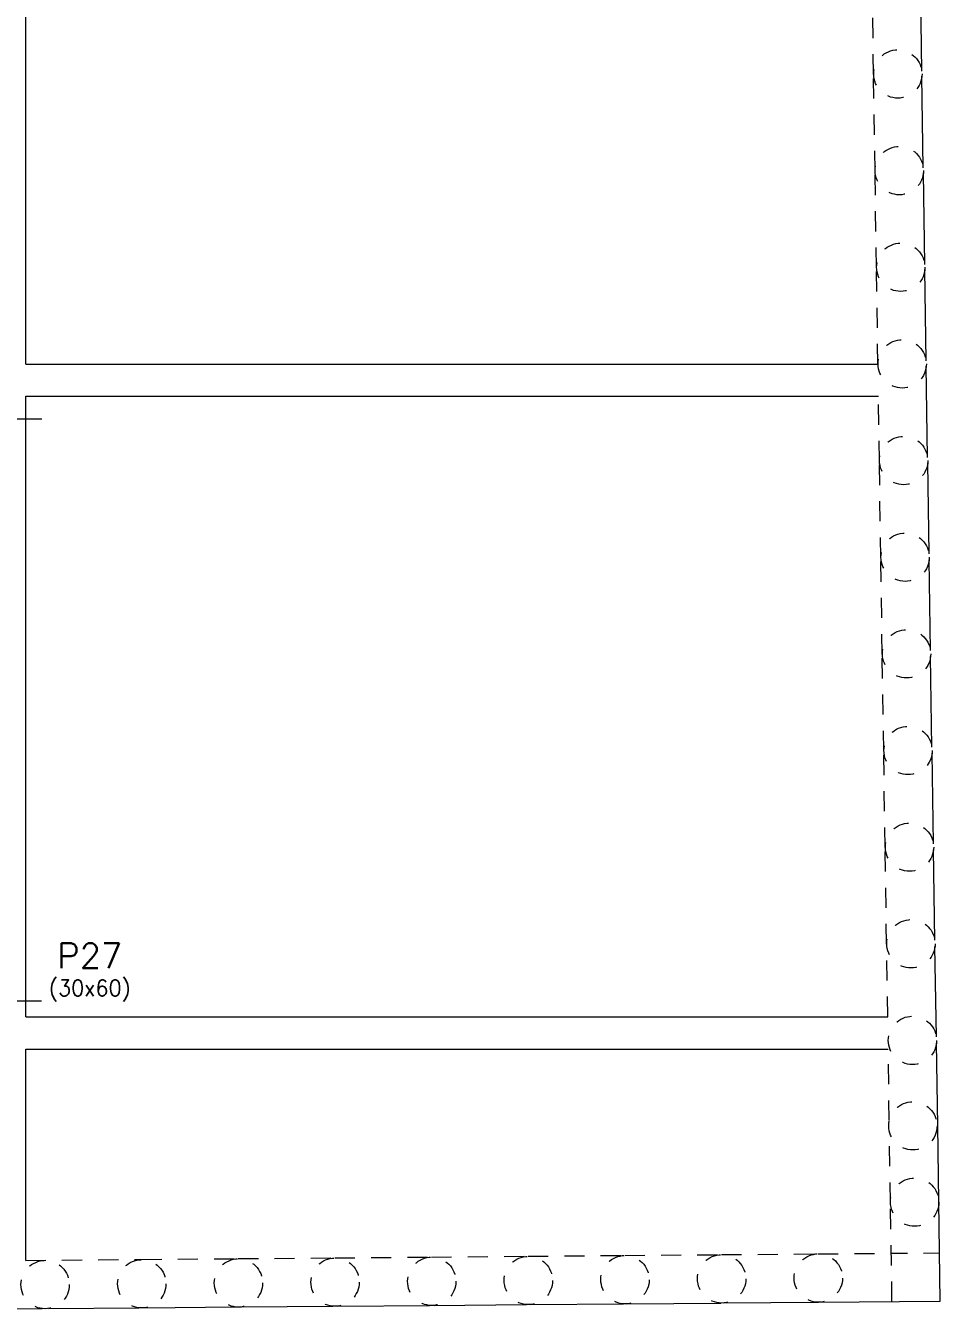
# Model space of a CAD drawing. Header units: metres. Extents: x 219 to 707, y -561 to -17.
# Drawn here: x 415.05 to 420.72, y -85.94 to -77.97 of the extents above; entities that cross this region are included whole.
import ezdxf
from ezdxf.enums import TextEntityAlignment as Align

# ---------------------------------------------------------------- set-up
doc = ezdxf.new("R2010")
doc.units = ezdxf.units.M
doc.linetypes.add('CYPE_PUNTO', pattern=[0.075, 0, -0.075])
doc.linetypes.add('DASHED', pattern=[0.75, 0.5, -0.25])
for name, color, linetype, lineweight in [('PILAR_DIM', 253, 'Continuous', 0), ('PILAR_EJES', 1, 'Continuous', 0), ('PILAR_REF', 253, 'Continuous', 0), ('VIG_CARAS', 253, 'Continuous', 9)]:
    doc.layers.add(name, color=color, linetype=linetype, lineweight=lineweight)
doc.styles.add('CYPETXT', font='romans', dxfattribs={"height": 0.2})

# ---------------------------------------------------------------- blocks, each defined once
blk = doc.blocks.new('Ejes del pilar')
at = {"layer": 'PILAR_EJES'}
for p, q in [((0, -0.5), (0, 0.5)), ((-0.5, 0), (0.5, 0))]:
    blk.add_line(p, q, dxfattribs=at)
blk = doc.blocks.new('A$Ce6b0c617')
at = {"layer": 'VIG_CARAS'}
for p, q in [((6.6, -9.6477), (6.6, -3.5487)), ((6.6, -9.6477), (6.6, -3.5487)), ((12.1626, -7.8297), (12.1538, -7.2445)), ((12.1626, -7.8297), (12.1538, -7.2445)), ((12.1716, -8.429), (12.1631, -7.8593)), ((12.1716, -8.429), (12.1631, -7.8593)), ((12.1806, -9.0284), (12.1721, -8.4598)), ((12.1806, -9.0284), (12.1721, -8.4598)), ((12.1896, -9.6277), (12.1811, -9.0603)), ((12.1896, -9.6277), (12.1811, -9.0603)), ((6.6, -9.6477), (11.8899, -9.6477)), ((6.6, -9.6477), (11.8899, -9.6477)), ((12.1986, -10.2271), (12.1901, -9.6608)), ((12.1986, -10.2271), (12.1901, -9.6608)), ((6.6, -13.6994), (6.6, -9.8477)), ((6.6, -9.8477), (11.8929, -9.8477)), ((6.6, -13.6994), (6.6, -9.8477)), ((6.6, -9.8477), (11.8929, -9.8477)), ((12.2076, -10.8265), (12.1992, -10.2613)), ((12.2076, -10.8265), (12.1992, -10.2613)), ((12.2166, -11.426), (12.2082, -10.8618)), ((12.2166, -11.426), (12.2082, -10.8618)), ((12.2256, -12.0254), (12.2172, -11.4622)), ((12.2256, -12.0254), (12.2172, -11.4622)), ((12.2346, -12.6249), (12.2262, -12.0626)), ((12.2346, -12.6249), (12.2262, -12.0626)), ((12.2437, -13.2243), (12.2352, -12.663)), ((12.2437, -13.2243), (12.2352, -12.663)), ((12.2527, -13.8238), (12.2442, -13.2634)), ((12.2527, -13.8238), (12.2442, -13.2634)), ((6.6, -13.6994), (11.9508, -13.6994)), ((6.6, -13.6994), (11.9508, -13.6994)), ((12.2609, -14.374), (12.2533, -13.8638)), ((12.2609, -14.374), (12.2533, -13.8638)), ((6.6, -15.2117), (6.6, -13.8994)), ((6.6, -13.8994), (11.9538, -13.8994)), ((6.6, -15.2117), (6.6, -13.8994)), ((6.6, -13.8994), (11.9538, -13.8994)), ((12.268, -14.8477), (12.2609, -14.374)), ((12.268, -14.8477), (12.2609, -14.374)), ((12.2773, -15.465), (12.268, -14.8477)), ((12.2773, -15.465), (12.268, -14.8477)), ((6.1425, -15.5154), (6.7017, -15.5108)), ((6.1425, -15.5154), (6.7017, -15.5108)), ((6.7413, -15.5105), (7.3029, -15.5059)), ((6.7413, -15.5105), (7.3029, -15.5059)), ((7.34, -15.5056), (7.9043, -15.5009)), ((7.34, -15.5056), (7.9043, -15.5009)), ((7.9386, -15.5007), (8.5057, -15.496)), ((7.9386, -15.5007), (8.5057, -15.496)), ((8.5371, -15.4957), (9.1074, -15.491)), ((8.5371, -15.4957), (9.1074, -15.491)), ((9.1354, -15.4908), (9.7092, -15.4861)), ((9.1354, -15.4908), (9.7092, -15.4861)), ((9.7335, -15.4859), (10.3114, -15.4811)), ((9.7335, -15.4859), (10.3114, -15.4811)), ((10.3313, -15.481), (10.9143, -15.4762)), ((10.3313, -15.481), (10.9143, -15.4762)), ((10.9283, -15.4761), (11.5213, -15.4712)), ((10.9283, -15.4761), (11.5213, -15.4712)), ((11.5213, -15.4712), (12.2773, -15.465)), ((11.5213, -15.4712), (12.2773, -15.465))]:
    blk.add_line(p, q, dxfattribs=at)
at = {"layer": 'VIG_CARAS', "color": 2, "linetype": 'DASHED', "ltscale": 0.25}
for p, q in [((11.8629, -7.849), (11.8546, -7.2985)), ((11.8629, -7.849), (11.8546, -7.2985)), ((11.8719, -8.4489), (11.8629, -7.849)), ((11.8719, -8.4489), (11.8629, -7.849)), ((11.8809, -9.0489), (11.8719, -8.4489)), ((11.8809, -9.0489), (11.8719, -8.4489)), ((11.8899, -9.6477), (11.8809, -9.0489)), ((11.8899, -9.6477), (11.8809, -9.0489)), ((11.8989, -10.2487), (11.8929, -9.8477)), ((11.8989, -10.2487), (11.8929, -9.8477)), ((11.9079, -10.8487), (11.8989, -10.2487)), ((11.9079, -10.8487), (11.8989, -10.2487)), ((11.9169, -11.4486), (11.9079, -10.8487)), ((11.9169, -11.4486), (11.9079, -10.8487)), ((11.926, -12.0485), (11.9169, -11.4486)), ((11.926, -12.0485), (11.9169, -11.4486)), ((11.935, -12.6485), (11.926, -12.0485)), ((11.935, -12.6485), (11.926, -12.0485)), ((11.944, -13.2484), (11.935, -12.6485)), ((11.944, -13.2484), (11.935, -12.6485)), ((11.9508, -13.6994), (11.944, -13.2484)), ((11.9508, -13.6994), (11.944, -13.2484)), ((11.9604, -14.3437), (11.9538, -13.8994)), ((11.9604, -14.3437), (11.9538, -13.8994)), ((11.9681, -14.8522), (11.9615, -14.4132)), ((11.9681, -14.8522), (11.9615, -14.4132)), ((11.9773, -15.4674), (11.9681, -14.8522)), ((11.9773, -15.4674), (11.9681, -14.8522)), ((6.6, -15.2117), (7.319, -15.2057)), ((6.6, -15.2117), (7.319, -15.2057)), ((7.319, -15.2057), (7.919, -15.2008)), ((7.319, -15.2057), (7.919, -15.2008)), ((7.919, -15.2008), (8.5189, -15.1959)), ((7.919, -15.2008), (8.5189, -15.1959)), ((8.5189, -15.1959), (9.1189, -15.1909)), ((8.5189, -15.1959), (9.1189, -15.1909)), ((9.1189, -15.1909), (9.7189, -15.186)), ((9.1189, -15.1909), (9.7189, -15.186)), ((9.7189, -15.186), (10.3189, -15.1811)), ((9.7189, -15.186), (10.3189, -15.1811)), ((10.3189, -15.1811), (10.9189, -15.1761)), ((10.3189, -15.1811), (10.9189, -15.1761)), ((10.9189, -15.1761), (11.5188, -15.1712)), ((10.9189, -15.1761), (11.5188, -15.1712)), ((11.5188, -15.1712), (11.9728, -15.1674)), ((11.5188, -15.1712), (11.9728, -15.1674))]:
    blk.add_line(p, q, dxfattribs=at)
at = {"layer": 'VIG_CARAS', "linetype": 'CYPE_PUNTO'}
blk.add_line((11.9728, -15.1674), (12.2728, -15.165), dxfattribs=at)
blk.add_line((11.9728, -15.1674), (12.2728, -15.165), dxfattribs=at)
at = {"layer": 'VIG_CARAS', "color": 2, "linetype": 'DASHED', "ltscale": 0.15}
for centre in [(12.0136, -7.8467), (12.0136, -7.8467), (12.0227, -8.4467), (12.0227, -8.4467), (12.0317, -9.0466), (12.0317, -9.0466), (12.0408, -9.6465), (12.0408, -9.6465), (12.0499, -10.2465), (12.0499, -10.2465), (12.059, -10.8464), (12.059, -10.8464), (12.068, -11.4463), (12.068, -11.4463), (12.0771, -12.0463), (12.0771, -12.0463), (12.0862, -12.6462), (12.0862, -12.6462), (12.0952, -13.2461), (12.0952, -13.2461), (12.1043, -13.846), (12.1043, -13.846), (12.1068, -14.3763), (12.1068, -14.3763), (12.1181, -14.85), (12.1181, -14.85), (6.7202, -15.362), (6.7202, -15.362), (7.3202, -15.3569), (7.3202, -15.3569), (7.9202, -15.3518), (7.9202, -15.3518), (8.5202, -15.3467), (8.5202, -15.3467), (9.1202, -15.3416), (9.1202, -15.3416), (9.7201, -15.3365), (9.7201, -15.3365), (10.3201, -15.3314), (10.3201, -15.3314), (10.9201, -15.3263), (10.9201, -15.3263), (11.5201, -15.3212), (11.5201, -15.3212)]:
    blk.add_circle(centre, 0.15, dxfattribs=at)
at = {"layer": 'PILAR_EJES', "xscale": 0.5}
for p, yscale in [((6.4492, -9.9873), 0.9000000000000001), ((6.4492, -9.9873), 0.9000000000000001), ((6.4489, -13.5998), 0.8), ((6.4489, -13.5998), 0.8)]:
    blk.add_blockref('Ejes del pilar', p, dxfattribs=dict(at, yscale=yscale))
at = {"layer": 'PILAR_DIM', "lineweight": 0, "style": 'CYPETXT', "width": 0.882521}
blk.add_text('(30x60)', height=0.1, dxfattribs=at).set_placement((6.7437, -13.5708), (7.2522, -13.5708), align=Align.FIT)
blk.add_text('(30x60)', height=0.1, dxfattribs=at).set_placement((6.7437, -13.5708), (7.2522, -13.5708), align=Align.FIT)
at = {"layer": 'PILAR_REF', "style": 'CYPETXT', "width": 0.951021}
blk.add_text('P27', height=0.15333, dxfattribs=at).set_placement((6.7966, -13.3967), (7.1993, -13.3967), align=Align.FIT)
blk.add_text('P27', height=0.15333, dxfattribs=at).set_placement((6.7966, -13.3967), (7.1993, -13.3967), align=Align.FIT)

msp = doc.modelspace()

# ---------------------------------------------------------------- block references
msp.add_blockref('A$Ce6b0c617', (408.4456, -70.426))

doc.saveas('drawing.dxf')
